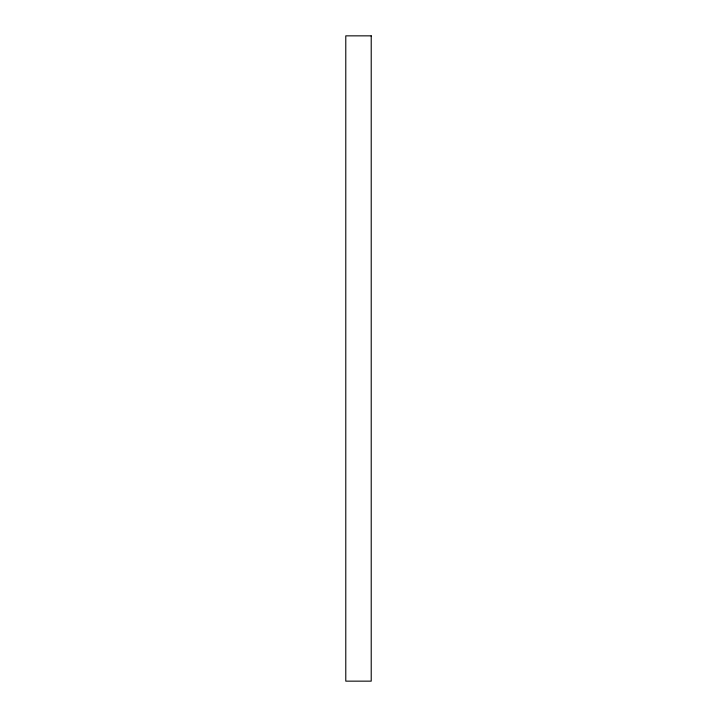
<?xml version="1.0" encoding="UTF-8"?>
<svg xmlns="http://www.w3.org/2000/svg" width="717" height="717" viewBox="0 0 717 717"><rect width="100%" height="100%" fill="white"/><g stroke="black" fill="none" stroke-linecap="round" stroke-linejoin="round"><path stroke-width="1.08" d="M371.218 35.85L345.782 35.85L345.782 681.15L371.218 681.15L371.218 35.85"/></g></svg>
